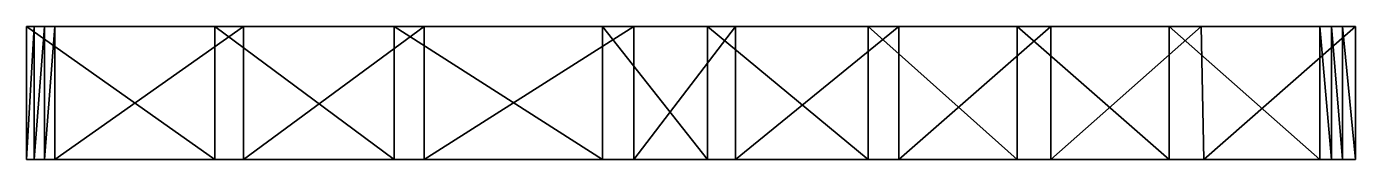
# Model space of a CAD drawing. Extents: x -101 to 100, y 0 to 20.
import ezdxf

# ---------------------------------------------------------------- set-up
doc = ezdxf.new("R2010")
doc.units = 0
doc.layers.add('bacon02', color=250, linetype='CONTINUOUS')

msp = doc.modelspace()

# ---------------------------------------------------------------- meshes
at = {"layer": 'bacon02'}
mesh = msp.add_polyface(dxfattribs=at)
corners = [(-42.762934, 20, 5.305359), (-45.878305, 0, 38.563388), (-13.17051, 0, 13.280592), (1.551318, 20, 20.343204), (71.341216, 20, 50.810352), (25.842347, 20, 25.609829), (48.373543, 20, 40.539889), (94.149123, 20, 49.100981), (99.532692, 20, -3.809314), (-9.61126, 20, -24.716046), (-70.126565, 20, 5.469361), (-71.246766, 0, 17.428025), (-72.967434, 0, 35.796955), (-41.313715, 20, -10.165717), (-42.762934, 0, 5.305359), (-68.662181, 20, -10.163623), (-97.163453, 20, -25.2256), (-101.461745, 20, 25.222455), (-44.052271, 20, 19.069632), (-45.878305, 20, 38.563388), (-13.17051, 20, 13.280592), (1.551318, 0, 20.343204), (25.842347, 0, 25.609829), (99.532692, 0, -3.809314), (48.373543, 0, 40.539889), (71.341216, 0, 50.810352), (94.149123, 0, 49.100981), (-72.967434, 20, 35.796955), (76.605746, 0, -0.829143), (-71.246766, 20, 17.428025), (-68.662181, 0, -10.163623), (-9.61126, 0, -24.716046), (-41.313715, 0, -10.165717), (-97.163453, 0, -25.2256), (-101.461745, 0, 25.222455), (-44.052271, 0, 19.069632), (97.564054, 20, 15.279886), (-98.744144, 20, -6.424064), (97.564054, 0, 15.279886), (-98.744144, 0, -6.424064), (95.908723, 20, 32.305115), (-100.292729, 20, 10.753982), (95.908723, 0, 32.305115), (-100.292729, 0, 10.753982), (76.200819, 20, -1.068164), (-70.126565, 0, 5.469361), (74.465897, 20, 17.452933), (74.465897, 0, 17.452933), (72.874367, 20, 34.443258), (72.874367, 0, 34.443258), (53.486643, 20, -14.044822), (53.486643, 0, -14.044822), (51.612211, 20, 5.965607), (51.612211, 0, 5.965607), (50.236217, 20, 20.654976), (50.236217, 0, 20.654976), (30.453582, 20, -23.61724), (30.453582, 0, -23.61724), (28.617566, 20, -4.016921), (28.617566, 0, -4.016921), (27.245672, 20, 10.628687), (27.245672, 0, 10.628687), (5.789583, 20, -24.902237), (5.789583, 0, -24.902237), (4.096053, 20, -6.823026), (4.096053, 0, -6.823026), (2.704911, 20, 8.028058), (2.704911, 0, 8.028058), (-14.373552, 20, 26.123631), (-14.373552, 0, 26.123631), (-11.782003, 20, -1.542361), (-11.782003, 0, -1.542361)]
mesh.append_faces([[corners[k] for k in face] for face in [(17, 27, 12), (27, 19, 1), (19, 68, 69), (67, 2, 69), (3, 5, 22), (5, 6, 24), (6, 4, 25), (4, 7, 26), (7, 40, 42), (8, 44, 28), (1, 69, 2), (50, 56, 57), (62, 9, 31), (9, 13, 32), (13, 15, 30), (15, 16, 33), (16, 37, 39), (15, 13, 0), (36, 8, 23), (44, 50, 51), (46, 36, 40), (47, 53, 55), (12, 1, 35), (44, 8, 36), (45, 39, 43), (53, 59, 61), (37, 41, 43), (30, 33, 39), (38, 23, 28), (40, 36, 38), (11, 43, 34), (48, 54, 52), (46, 52, 50), (41, 17, 34), (29, 18, 19), (54, 60, 58), (27, 17, 41), (28, 51, 53), (40, 7, 4), (59, 65, 67), (4, 6, 54), (52, 58, 56), (66, 20, 70), (63, 57, 56), (68, 19, 18), (49, 42, 38), (51, 57, 59), (25, 26, 42), (65, 71, 2), (58, 64, 62), (49, 55, 24), (64, 58, 60), (68, 3, 21), (10, 37, 16), (57, 63, 65), (64, 70, 9), (6, 5, 60), (29, 41, 37), (71, 14, 35), (55, 61, 22), (5, 3, 66), (32, 30, 45), (63, 31, 71), (0, 70, 20), (70, 0, 13), (61, 67, 21), (31, 32, 14), (3, 68, 20), (14, 45, 11), (10, 0, 18), (17, 12, 34), (27, 1, 12), (19, 69, 1), (67, 69, 21), (3, 22, 21), (5, 24, 22), (6, 25, 24), (4, 26, 25), (7, 42, 26), (8, 28, 23), (1, 2, 35), (50, 57, 51), (62, 31, 63), (9, 32, 31), (13, 30, 32), (15, 33, 30), (16, 39, 33), (15, 0, 10), (36, 23, 38), (44, 51, 28), (46, 40, 48), (47, 55, 49), (12, 35, 11), (44, 36, 46), (45, 43, 11), (53, 61, 55), (37, 43, 39), (30, 39, 45), (38, 28, 47), (40, 38, 42), (11, 34, 12), (48, 52, 46), (46, 50, 44), (41, 34, 43), (29, 19, 27), (54, 58, 52), (27, 41, 29), (28, 53, 47), (40, 4, 48), (59, 67, 61), (4, 54, 48), (52, 56, 50), (66, 70, 64), (63, 56, 62), (68, 18, 20), (49, 38, 47), (51, 59, 53), (25, 42, 49), (65, 2, 67), (58, 62, 56), (49, 24, 25), (64, 60, 66), (68, 21, 69), (10, 16, 15), (57, 65, 59), (64, 9, 62), (6, 60, 54), (29, 37, 10), (71, 35, 2), (55, 22, 24), (5, 66, 60), (32, 45, 14), (63, 71, 65), (0, 20, 18), (70, 13, 9), (61, 21, 22), (31, 14, 71), (3, 20, 66), (14, 11, 35), (10, 18, 29)]])

doc.saveas('drawing.dxf')
